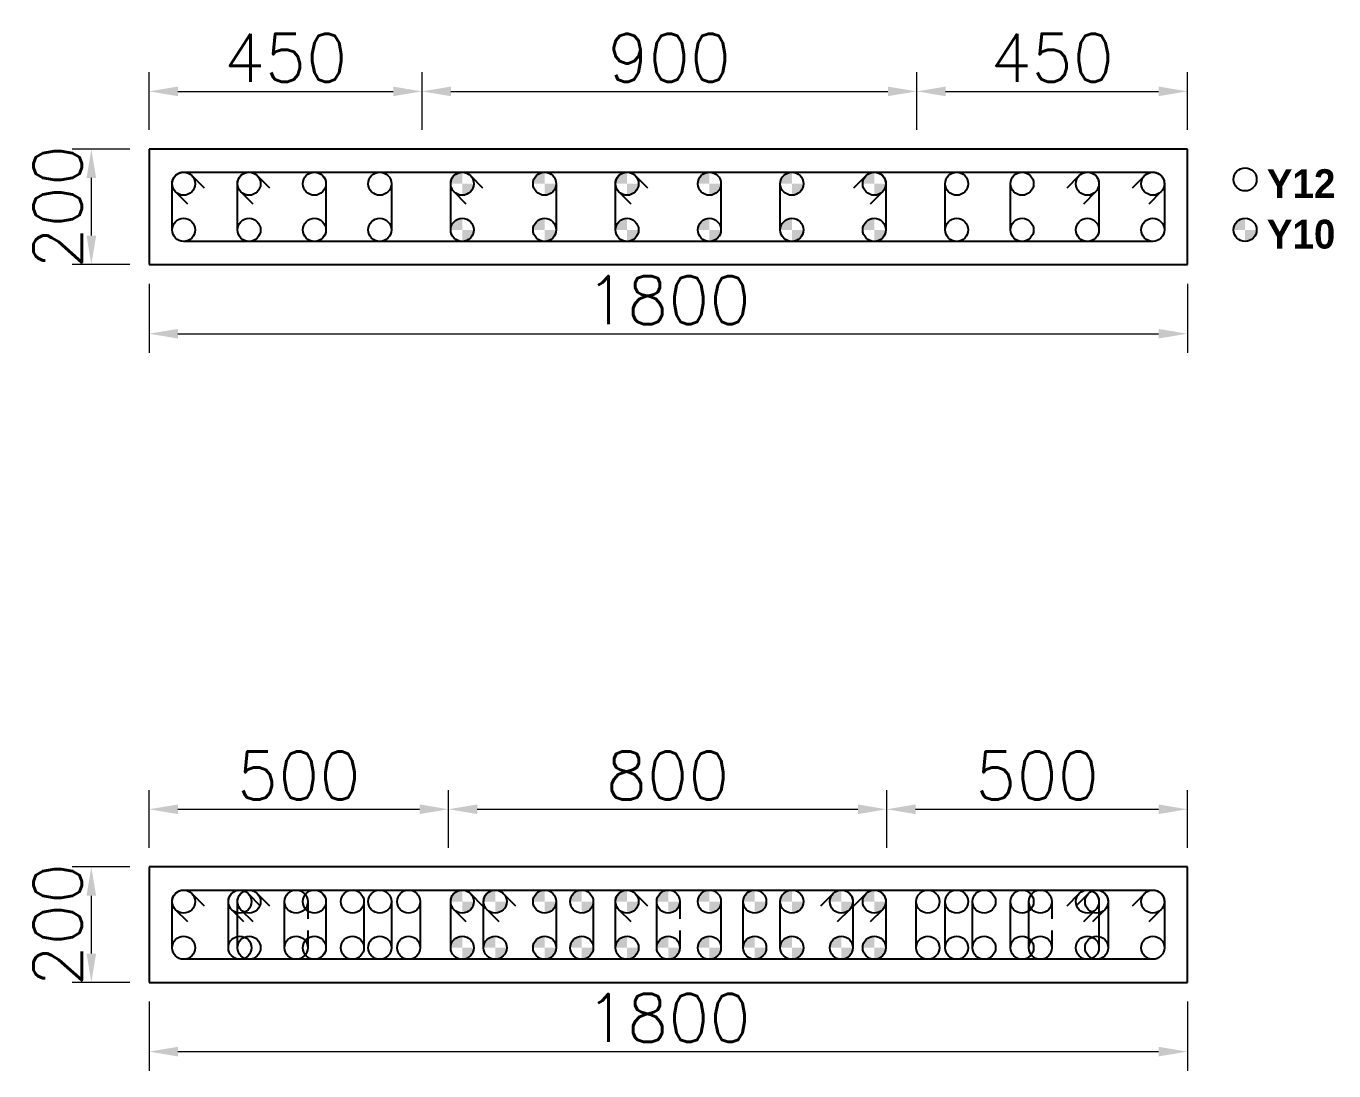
# Model space of a CAD drawing. Header units: millimetres. Extents: x -28707963 to -28231469, y 696001 to 896471.
# Drawn here: x -28297625 to -28290825, y 765818 to 771249 of the extents above; entities that cross this region are included whole.
import ezdxf
from ezdxf.enums import TextEntityAlignment as Align

# ---------------------------------------------------------------- set-up
doc = ezdxf.new("R2010")
doc.units = ezdxf.units.MM
doc.header["$MEASUREMENT"] = 0
doc.header["$PDMODE"] = 34
doc.header["$PDSIZE"] = -8
doc.layers.get('0').update_dxf_attribs({"lineweight": 5})
for name, color, linetype in [('14 REINF', 6, 'Continuous'), ('23 STIRRUPS', 5, 'Continuous'), ('TEXT', 4, 'Continuous')]:
    doc.layers.add(name, color=color, linetype=linetype)
doc.layers.add('19 COLUMN', color=1, linetype='Continuous', lineweight=25)
doc.styles.add('adani bold', font='')
doc.styles.add('ROMANS', font='simplex.shx')
doc.styles.get('adani bold').set_extended_font_data('Adani Bold', bold=True)
doc.dimstyles.new('D 50', dxfattribs={"dimscale": 100, "dimtxt": 3, "dimasz": 1.5, "dimexe": 1, "dimexo": 1, "dimgap": 0.5, "dimtad": 1, "dimdec": 0, "dimdsep": 46, "dimtxsty": 'ROMANS', "dimcen": 2.5, "dimclrd": 5, "dimclre": 5, "dimclrt": 4, "dimadec": 0, "dimazin": 0, "dimtfac": 1, "dimtdec": 0, "dimtmove": 0, "dimatfit": 3, "dimfxl": 1, "dimlwd": 0, "dimlwe": 0, "dimarcsym": 0})

# ---------------------------------------------------------------- blocks, each defined once
blk = doc.blocks.new('*D790')
at = {"color": 5, "lineweight": 0, "transparency": 16777216}
for p, q in [((-28296986.1, 766177.8), (-28296986.1, 765817.8)), ((-28291586.1, 766177.8), (-28291586.1, 765817.8)), ((-28296836.1, 765917.8), (-28291736.1, 765917.8))]:
    blk.add_line(p, q, dxfattribs=at)
at = {"color": 5, "transparency": 16777216}
for points in [[(-28296836.1, 765942.8), (-28296836.1, 765892.8), (-28296986.1, 765917.8)], [(-28291736.1, 765892.8), (-28291736.1, 765942.8), (-28291586.1, 765917.8)]]:
    blk.add_solid(points, dxfattribs=at)
at = {"layer": 'Defpoints', "color": 0, "transparency": 16777216}
for p in [(-28296986.1, 766277.8), (-28291586.1, 766277.8), (-28291586.1, 765917.8)]:
    blk.add_point(p, dxfattribs=at)
at = {"color": 4, "transparency": 16777216, "insert": (-28294286.1, 766092.8), "char_height": 250, "attachment_point": 5, "style": 'ROMANS'}
blk.add_mtext('1800', dxfattribs=at)
blk = doc.blocks.new('*D791')
at = {"color": 5, "lineweight": 0, "transparency": 16777216}
for p, q in [((-28297086.1, 766877.8), (-28297386.1, 766877.8)), ((-28297286.1, 766427.8), (-28297286.1, 766727.8)), ((-28297086.1, 766277.8), (-28297386.1, 766277.8))]:
    blk.add_line(p, q, dxfattribs=at)
at = {"color": 5, "transparency": 16777216}
for points in [[(-28297261.1, 766727.8), (-28297311.1, 766727.8), (-28297286.1, 766877.8)], [(-28297311.1, 766427.8), (-28297261.1, 766427.8), (-28297286.1, 766277.8)]]:
    blk.add_solid(points, dxfattribs=at)
at = {"layer": 'Defpoints', "color": 0, "transparency": 16777216}
for p in [(-28297286.1, 766877.8), (-28296986.1, 766877.8), (-28296986.1, 766277.8)]:
    blk.add_point(p, dxfattribs=at)
at = {"color": 4, "transparency": 16777216, "insert": (-28297461.1, 766577.8), "char_height": 250, "attachment_point": 5, "rotation": 90, "style": 'ROMANS'}
blk.add_mtext('200', dxfattribs=at)
blk = doc.blocks.new('*D792')
at = {"color": 5, "lineweight": 0, "transparency": 16777216}
for p, q in [((-28296986.1, 766977.8), (-28296986.1, 767277.8)), ((-28295428.9, 766977.8), (-28295428.9, 767277.8)), ((-28296836.1, 767177.8), (-28295578.9, 767177.8))]:
    blk.add_line(p, q, dxfattribs=at)
at = {"color": 5, "transparency": 16777216}
for points in [[(-28296836.1, 767202.8), (-28296836.1, 767152.8), (-28296986.1, 767177.8)], [(-28295578.9, 767152.8), (-28295578.9, 767202.8), (-28295428.9, 767177.8)]]:
    blk.add_solid(points, dxfattribs=at)
at = {"layer": 'Defpoints', "color": 0, "transparency": 16777216}
for p in [(-28295428.9, 767177.8), (-28296986.1, 766877.8), (-28295428.9, 766877.8)]:
    blk.add_point(p, dxfattribs=at)
at = {"color": 4, "transparency": 16777216, "insert": (-28296207.5, 767352.8), "char_height": 250, "attachment_point": 5, "style": 'ROMANS'}
blk.add_mtext('500', dxfattribs=at)
blk = doc.blocks.new('*D793')
at = {"color": 5, "lineweight": 0, "transparency": 16777216}
for p, q in [((-28295428.9, 766977.8), (-28295428.9, 767277.8)), ((-28293149.7, 766977.8), (-28293149.7, 767277.8)), ((-28295278.9, 767177.8), (-28293299.7, 767177.8))]:
    blk.add_line(p, q, dxfattribs=at)
at = {"color": 5, "transparency": 16777216}
for points in [[(-28295278.9, 767202.8), (-28295278.9, 767152.8), (-28295428.9, 767177.8)], [(-28293299.7, 767152.8), (-28293299.7, 767202.8), (-28293149.7, 767177.8)]]:
    blk.add_solid(points, dxfattribs=at)
at = {"layer": 'Defpoints', "color": 0, "transparency": 16777216}
for p in [(-28293149.7, 767177.8), (-28295428.9, 766877.8), (-28293149.7, 766877.8)]:
    blk.add_point(p, dxfattribs=at)
at = {"color": 4, "transparency": 16777216, "insert": (-28294289.3, 767352.8), "char_height": 250, "attachment_point": 5, "style": 'ROMANS'}
blk.add_mtext('800', dxfattribs=at)
blk = doc.blocks.new('*D794')
at = {"color": 5, "lineweight": 0, "transparency": 16777216}
for p, q in [((-28293149.7, 766977.8), (-28293149.7, 767277.8)), ((-28291586.1, 766977.8), (-28291586.1, 767277.8)), ((-28292999.7, 767177.8), (-28291736.1, 767177.8))]:
    blk.add_line(p, q, dxfattribs=at)
at = {"color": 5, "transparency": 16777216}
for points in [[(-28292999.7, 767202.8), (-28292999.7, 767152.8), (-28293149.7, 767177.8)], [(-28291736.1, 767152.8), (-28291736.1, 767202.8), (-28291586.1, 767177.8)]]:
    blk.add_solid(points, dxfattribs=at)
at = {"layer": 'Defpoints', "color": 0, "transparency": 16777216}
for p in [(-28291586.1, 767177.8), (-28293149.7, 766877.8), (-28291586.1, 766877.8)]:
    blk.add_point(p, dxfattribs=at)
at = {"color": 4, "transparency": 16777216, "insert": (-28292367.9, 767352.8), "char_height": 250, "attachment_point": 5, "style": 'ROMANS'}
blk.add_mtext('500', dxfattribs=at)
blk = doc.blocks.new('*D795')
at = {"color": 5, "lineweight": 0, "transparency": 16777216}
for p, q in [((-28296986.1, 769910.3), (-28296986.1, 769550.3)), ((-28291586.1, 769910.3), (-28291586.1, 769550.3)), ((-28296836.1, 769650.3), (-28291736.1, 769650.3))]:
    blk.add_line(p, q, dxfattribs=at)
at = {"color": 5, "transparency": 16777216}
for points in [[(-28296836.1, 769675.3), (-28296836.1, 769625.3), (-28296986.1, 769650.3)], [(-28291736.1, 769625.3), (-28291736.1, 769675.3), (-28291586.1, 769650.3)]]:
    blk.add_solid(points, dxfattribs=at)
at = {"layer": 'Defpoints', "color": 0, "transparency": 16777216}
for p in [(-28296986.1, 770010.3), (-28291586.1, 770010.3), (-28291586.1, 769650.3)]:
    blk.add_point(p, dxfattribs=at)
at = {"color": 4, "transparency": 16777216, "insert": (-28294286.1, 769825.3), "char_height": 250, "attachment_point": 5, "style": 'ROMANS'}
blk.add_mtext('1800', dxfattribs=at)
blk = doc.blocks.new('*D796')
at = {"color": 5, "lineweight": 0, "transparency": 16777216}
for p, q in [((-28297086.1, 770610.3), (-28297386.1, 770610.3)), ((-28297286.1, 770160.3), (-28297286.1, 770460.3)), ((-28297086.1, 770010.3), (-28297386.1, 770010.3))]:
    blk.add_line(p, q, dxfattribs=at)
at = {"color": 5, "transparency": 16777216}
for points in [[(-28297261.1, 770460.3), (-28297311.1, 770460.3), (-28297286.1, 770610.3)], [(-28297311.1, 770160.3), (-28297261.1, 770160.3), (-28297286.1, 770010.3)]]:
    blk.add_solid(points, dxfattribs=at)
at = {"layer": 'Defpoints', "color": 0, "transparency": 16777216}
for p in [(-28297286.1, 770610.3), (-28296986.1, 770610.3), (-28296986.1, 770010.3)]:
    blk.add_point(p, dxfattribs=at)
at = {"color": 4, "transparency": 16777216, "insert": (-28297461.1, 770310.3), "char_height": 250, "attachment_point": 5, "rotation": 90, "style": 'ROMANS'}
blk.add_mtext('200', dxfattribs=at)
blk = doc.blocks.new('*D797')
at = {"color": 5, "lineweight": 0, "transparency": 16777216}
for p, q in [((-28296986.1, 770710.3), (-28296986.1, 771010.3)), ((-28295566.5, 770710.3), (-28295566.5, 771010.3)), ((-28296836.1, 770910.3), (-28295716.5, 770910.3))]:
    blk.add_line(p, q, dxfattribs=at)
at = {"color": 5, "transparency": 16777216}
for points in [[(-28296836.1, 770935.3), (-28296836.1, 770885.3), (-28296986.1, 770910.3)], [(-28295716.5, 770885.3), (-28295716.5, 770935.3), (-28295566.5, 770910.3)]]:
    blk.add_solid(points, dxfattribs=at)
at = {"layer": 'Defpoints', "color": 0, "transparency": 16777216}
for p in [(-28295566.5, 770910.3), (-28296986.1, 770610.3), (-28295566.5, 770610.3)]:
    blk.add_point(p, dxfattribs=at)
at = {"color": 4, "transparency": 16777216, "insert": (-28296276.3, 771085.3), "char_height": 250, "attachment_point": 5, "style": 'ROMANS'}
blk.add_mtext('450', dxfattribs=at)
blk = doc.blocks.new('*D798')
at = {"color": 5, "lineweight": 0, "transparency": 16777216}
for p, q in [((-28295566.5, 770710.3), (-28295566.5, 771010.3)), ((-28292994.1, 770710.3), (-28292994.1, 771010.3)), ((-28295416.5, 770910.3), (-28293144.1, 770910.3))]:
    blk.add_line(p, q, dxfattribs=at)
at = {"color": 5, "transparency": 16777216}
for points in [[(-28295416.5, 770935.3), (-28295416.5, 770885.3), (-28295566.5, 770910.3)], [(-28293144.1, 770885.3), (-28293144.1, 770935.3), (-28292994.1, 770910.3)]]:
    blk.add_solid(points, dxfattribs=at)
at = {"layer": 'Defpoints', "color": 0, "transparency": 16777216}
for p in [(-28292994.1, 770910.3), (-28295566.5, 770610.3), (-28292994.1, 770610.3)]:
    blk.add_point(p, dxfattribs=at)
at = {"color": 4, "transparency": 16777216, "insert": (-28294280.3, 771085.3), "char_height": 250, "attachment_point": 5, "style": 'ROMANS'}
blk.add_mtext('900', dxfattribs=at)
blk = doc.blocks.new('*D799')
at = {"color": 5, "lineweight": 0, "transparency": 16777216}
for p, q in [((-28292994.1, 770710.3), (-28292994.1, 771010.3)), ((-28291586.1, 770710.3), (-28291586.1, 771010.3)), ((-28292844.1, 770910.3), (-28291736.1, 770910.3))]:
    blk.add_line(p, q, dxfattribs=at)
at = {"color": 5, "transparency": 16777216}
for points in [[(-28292844.1, 770935.3), (-28292844.1, 770885.3), (-28292994.1, 770910.3)], [(-28291736.1, 770885.3), (-28291736.1, 770935.3), (-28291586.1, 770910.3)]]:
    blk.add_solid(points, dxfattribs=at)
at = {"layer": 'Defpoints', "color": 0, "transparency": 16777216}
for p in [(-28291586.1, 770910.3), (-28292994.1, 770610.3), (-28291586.1, 770610.3)]:
    blk.add_point(p, dxfattribs=at)
at = {"color": 4, "transparency": 16777216, "insert": (-28292290.1, 771085.3), "char_height": 250, "attachment_point": 5, "style": 'ROMANS'}
blk.add_mtext('450', dxfattribs=at)

msp = doc.modelspace()

# ---------------------------------------------------------------- hatches: boundary and pattern name
at = {"layer": '14 REINF'}
h = msp.add_hatch(color=0, dxfattribs=at)
edge = h.paths.add_edge_path(flags=0)
edge.add_line((-28295417.5, 770430.3), (-28295357.5, 770430.3))
edge.add_line((-28295357.5, 770430.3), (-28295357.5, 770490.3))
edge.add_arc((-28295357.5, 770430.3), 60, 90, 180)
edge = h.paths.add_edge_path(flags=0)
edge.add_line((-28295297.5, 770430.3), (-28295357.5, 770430.3))
edge.add_line((-28295357.5, 770430.3), (-28295357.5, 770370.3))
edge.add_arc((-28295357.5, 770430.3), 60, 270, 360)
h = msp.add_hatch(color=0, dxfattribs=at)
edge = h.paths.add_edge_path(flags=0)
edge.add_line((-28294989, 770430.3), (-28294929, 770430.3))
edge.add_line((-28294929, 770430.3), (-28294929, 770490.3))
edge.add_arc((-28294929, 770430.3), 60, 90, 180)
edge = h.paths.add_edge_path(flags=0)
edge.add_line((-28294869, 770430.3), (-28294929, 770430.3))
edge.add_line((-28294929, 770430.3), (-28294929, 770370.3))
edge.add_arc((-28294929, 770430.3), 60, 270, 360)
h = msp.add_hatch(color=0, dxfattribs=at)
edge = h.paths.add_edge_path(flags=0)
edge.add_line((-28294560.4, 770430.3), (-28294500.4, 770430.3))
edge.add_line((-28294500.4, 770430.3), (-28294500.4, 770490.3))
edge.add_arc((-28294500.4, 770430.3), 60, 90, 180)
edge = h.paths.add_edge_path(flags=0)
edge.add_line((-28294440.4, 770430.3), (-28294500.4, 770430.3))
edge.add_line((-28294500.4, 770430.3), (-28294500.4, 770370.3))
edge.add_arc((-28294500.4, 770430.3), 60, 270, 360)
h = msp.add_hatch(color=0, dxfattribs=at)
edge = h.paths.add_edge_path(flags=0)
edge.add_line((-28294131.8, 770430.3), (-28294071.8, 770430.3))
edge.add_line((-28294071.8, 770430.3), (-28294071.8, 770490.3))
edge.add_arc((-28294071.8, 770430.3), 60, 90, 180)
edge = h.paths.add_edge_path(flags=0)
edge.add_line((-28294011.8, 770430.3), (-28294071.8, 770430.3))
edge.add_line((-28294071.8, 770430.3), (-28294071.8, 770370.3))
edge.add_arc((-28294071.8, 770430.3), 60, 270, 360)
h = msp.add_hatch(color=0, dxfattribs=at)
edge = h.paths.add_edge_path(flags=0)
edge.add_line((-28293703.2, 770430.3), (-28293643.2, 770430.3))
edge.add_line((-28293643.2, 770430.3), (-28293643.2, 770490.3))
edge.add_arc((-28293643.2, 770430.3), 60, 90, 180)
edge = h.paths.add_edge_path(flags=0)
edge.add_line((-28293583.2, 770430.3), (-28293643.2, 770430.3))
edge.add_line((-28293643.2, 770430.3), (-28293643.2, 770370.3))
edge.add_arc((-28293643.2, 770430.3), 60, 270, 360)
h = msp.add_hatch(color=0, dxfattribs=at)
edge = h.paths.add_edge_path(flags=0)
edge.add_line((-28293274.7, 770430.3), (-28293214.7, 770430.3))
edge.add_line((-28293214.7, 770430.3), (-28293214.7, 770490.3))
edge.add_arc((-28293214.7, 770430.3), 60, 90, 180)
edge = h.paths.add_edge_path(flags=0)
edge.add_line((-28293154.7, 770430.3), (-28293214.7, 770430.3))
edge.add_line((-28293214.7, 770430.3), (-28293214.7, 770370.3))
edge.add_arc((-28293214.7, 770430.3), 60, 270, 360)
h = msp.add_hatch(color=0, dxfattribs=at)
edge = h.paths.add_edge_path(flags=0)
edge.add_line((-28295417.5, 770190.3), (-28295357.5, 770190.3))
edge.add_line((-28295357.5, 770190.3), (-28295357.5, 770250.3))
edge.add_arc((-28295357.5, 770190.3), 60, 90, 180)
edge = h.paths.add_edge_path(flags=0)
edge.add_line((-28295297.5, 770190.3), (-28295357.5, 770190.3))
edge.add_line((-28295357.5, 770190.3), (-28295357.5, 770130.3))
edge.add_arc((-28295357.5, 770190.3), 60, 270, 360)
h = msp.add_hatch(color=0, dxfattribs=at)
edge = h.paths.add_edge_path(flags=0)
edge.add_line((-28294989, 770190.3), (-28294929, 770190.3))
edge.add_line((-28294929, 770190.3), (-28294929, 770250.3))
edge.add_arc((-28294929, 770190.3), 60, 90, 180)
edge = h.paths.add_edge_path(flags=0)
edge.add_line((-28294869, 770190.3), (-28294929, 770190.3))
edge.add_line((-28294929, 770190.3), (-28294929, 770130.3))
edge.add_arc((-28294929, 770190.3), 60, 270, 360)
h = msp.add_hatch(color=0, dxfattribs=at)
edge = h.paths.add_edge_path(flags=0)
edge.add_line((-28294560.4, 770190.3), (-28294500.4, 770190.3))
edge.add_line((-28294500.4, 770190.3), (-28294500.4, 770250.3))
edge.add_arc((-28294500.4, 770190.3), 60, 90, 180)
edge = h.paths.add_edge_path(flags=0)
edge.add_line((-28294440.4, 770190.3), (-28294500.4, 770190.3))
edge.add_line((-28294500.4, 770190.3), (-28294500.4, 770130.3))
edge.add_arc((-28294500.4, 770190.3), 60, 270, 360)
h = msp.add_hatch(color=0, dxfattribs=at)
edge = h.paths.add_edge_path(flags=0)
edge.add_line((-28294131.8, 770190.3), (-28294071.8, 770190.3))
edge.add_line((-28294071.8, 770190.3), (-28294071.8, 770250.3))
edge.add_arc((-28294071.8, 770190.3), 60, 90, 180)
edge = h.paths.add_edge_path(flags=0)
edge.add_line((-28294011.8, 770190.3), (-28294071.8, 770190.3))
edge.add_line((-28294071.8, 770190.3), (-28294071.8, 770130.3))
edge.add_arc((-28294071.8, 770190.3), 60, 270, 360)
h = msp.add_hatch(color=0, dxfattribs=at)
edge = h.paths.add_edge_path(flags=0)
edge.add_line((-28293703.2, 770190.3), (-28293643.2, 770190.3))
edge.add_line((-28293643.2, 770190.3), (-28293643.2, 770250.3))
edge.add_arc((-28293643.2, 770190.3), 60, 90, 180)
edge = h.paths.add_edge_path(flags=0)
edge.add_line((-28293583.2, 770190.3), (-28293643.2, 770190.3))
edge.add_line((-28293643.2, 770190.3), (-28293643.2, 770130.3))
edge.add_arc((-28293643.2, 770190.3), 60, 270, 360)
h = msp.add_hatch(color=0, dxfattribs=at)
edge = h.paths.add_edge_path(flags=0)
edge.add_line((-28293274.7, 770190.3), (-28293214.7, 770190.3))
edge.add_line((-28293214.7, 770190.3), (-28293214.7, 770250.3))
edge.add_arc((-28293214.7, 770190.3), 60, 90, 180)
edge = h.paths.add_edge_path(flags=0)
edge.add_line((-28293154.7, 770190.3), (-28293214.7, 770190.3))
edge.add_line((-28293214.7, 770190.3), (-28293214.7, 770130.3))
edge.add_arc((-28293214.7, 770190.3), 60, 270, 360)
h = msp.add_hatch(color=6, dxfattribs=at)
edge = h.paths.add_edge_path(flags=0)
edge.add_line((-28291346.1, 770190.3), (-28291286.1, 770190.3))
edge.add_line((-28291286.1, 770190.3), (-28291286.1, 770250.3))
edge.add_arc((-28291286.1, 770190.3), 60, 90, 180)
edge = h.paths.add_edge_path(flags=0)
edge.add_line((-28291226.1, 770190.3), (-28291286.1, 770190.3))
edge.add_line((-28291286.1, 770190.3), (-28291286.1, 770130.3))
edge.add_arc((-28291286.1, 770190.3), 60, 270, 360)
h = msp.add_hatch(color=0, dxfattribs=at)
edge = h.paths.add_edge_path(flags=0)
edge.add_line((-28295417.5, 766697.8), (-28295357.5, 766697.8))
edge.add_line((-28295357.5, 766697.8), (-28295357.5, 766757.8))
edge.add_arc((-28295357.5, 766697.8), 60, 90, 180)
edge = h.paths.add_edge_path(flags=0)
edge.add_line((-28295297.5, 766697.8), (-28295357.5, 766697.8))
edge.add_line((-28295357.5, 766697.8), (-28295357.5, 766637.8))
edge.add_arc((-28295357.5, 766697.8), 60, 270, 360)
h = msp.add_hatch(color=6, dxfattribs=at)
edge = h.paths.add_edge_path(flags=0)
edge.add_line((-28295246.1, 766697.8), (-28295186.1, 766697.8))
edge.add_line((-28295186.1, 766697.8), (-28295186.1, 766757.8))
edge.add_arc((-28295186.1, 766697.8), 60, 90, 180)
edge = h.paths.add_edge_path(flags=0)
edge.add_line((-28295126.1, 766697.8), (-28295186.1, 766697.8))
edge.add_line((-28295186.1, 766697.8), (-28295186.1, 766637.8))
edge.add_arc((-28295186.1, 766697.8), 60, 270, 360)
h = msp.add_hatch(color=0, dxfattribs=at)
edge = h.paths.add_edge_path(flags=0)
edge.add_line((-28294989, 766697.8), (-28294929, 766697.8))
edge.add_line((-28294929, 766697.8), (-28294929, 766757.8))
edge.add_arc((-28294929, 766697.8), 60, 90, 180)
edge = h.paths.add_edge_path(flags=0)
edge.add_line((-28294869, 766697.8), (-28294929, 766697.8))
edge.add_line((-28294929, 766697.8), (-28294929, 766637.8))
edge.add_arc((-28294929, 766697.8), 60, 270, 360)
h = msp.add_hatch(color=6, dxfattribs=at)
edge = h.paths.add_edge_path(flags=0)
edge.add_line((-28294796.1, 766697.8), (-28294736.1, 766697.8))
edge.add_line((-28294736.1, 766697.8), (-28294736.1, 766757.8))
edge.add_arc((-28294736.1, 766697.8), 60, 90, 180)
edge = h.paths.add_edge_path(flags=0)
edge.add_line((-28294676.1, 766697.8), (-28294736.1, 766697.8))
edge.add_line((-28294736.1, 766697.8), (-28294736.1, 766637.8))
edge.add_arc((-28294736.1, 766697.8), 60, 270, 360)
h = msp.add_hatch(color=0, dxfattribs=at)
edge = h.paths.add_edge_path(flags=0)
edge.add_line((-28294560.4, 766697.8), (-28294500.4, 766697.8))
edge.add_line((-28294500.4, 766697.8), (-28294500.4, 766757.8))
edge.add_arc((-28294500.4, 766697.8), 60, 90, 180)
edge = h.paths.add_edge_path(flags=0)
edge.add_line((-28294440.4, 766697.8), (-28294500.4, 766697.8))
edge.add_line((-28294500.4, 766697.8), (-28294500.4, 766637.8))
edge.add_arc((-28294500.4, 766697.8), 60, 270, 360)
h = msp.add_hatch(color=6, dxfattribs=at)
edge = h.paths.add_edge_path(flags=0)
edge.add_line((-28294346.1, 766697.8), (-28294286.1, 766697.8))
edge.add_line((-28294286.1, 766697.8), (-28294286.1, 766757.8))
edge.add_arc((-28294286.1, 766697.8), 60, 90, 180)
edge = h.paths.add_edge_path(flags=0)
edge.add_line((-28294226.1, 766697.8), (-28294286.1, 766697.8))
edge.add_line((-28294286.1, 766697.8), (-28294286.1, 766637.8))
edge.add_arc((-28294286.1, 766697.8), 60, 270, 360)
h = msp.add_hatch(color=0, dxfattribs=at)
edge = h.paths.add_edge_path(flags=0)
edge.add_line((-28294131.8, 766697.8), (-28294071.8, 766697.8))
edge.add_line((-28294071.8, 766697.8), (-28294071.8, 766757.8))
edge.add_arc((-28294071.8, 766697.8), 60, 90, 180)
edge = h.paths.add_edge_path(flags=0)
edge.add_line((-28294011.8, 766697.8), (-28294071.8, 766697.8))
edge.add_line((-28294071.8, 766697.8), (-28294071.8, 766637.8))
edge.add_arc((-28294071.8, 766697.8), 60, 270, 360)
h = msp.add_hatch(color=6, dxfattribs=at)
edge = h.paths.add_edge_path(flags=0)
edge.add_line((-28293896.1, 766697.8), (-28293836.1, 766697.8))
edge.add_line((-28293836.1, 766697.8), (-28293836.1, 766757.8))
edge.add_arc((-28293836.1, 766697.8), 60, 90, 180)
edge = h.paths.add_edge_path(flags=0)
edge.add_line((-28293776.1, 766697.8), (-28293836.1, 766697.8))
edge.add_line((-28293836.1, 766697.8), (-28293836.1, 766637.8))
edge.add_arc((-28293836.1, 766697.8), 60, 270, 360)
h = msp.add_hatch(color=0, dxfattribs=at)
edge = h.paths.add_edge_path(flags=0)
edge.add_line((-28293703.2, 766697.8), (-28293643.2, 766697.8))
edge.add_line((-28293643.2, 766697.8), (-28293643.2, 766757.8))
edge.add_arc((-28293643.2, 766697.8), 60, 90, 180)
edge = h.paths.add_edge_path(flags=0)
edge.add_line((-28293583.2, 766697.8), (-28293643.2, 766697.8))
edge.add_line((-28293643.2, 766697.8), (-28293643.2, 766637.8))
edge.add_arc((-28293643.2, 766697.8), 60, 270, 360)
h = msp.add_hatch(color=6, dxfattribs=at)
edge = h.paths.add_edge_path(flags=0)
edge.add_line((-28293446.1, 766697.8), (-28293386.1, 766697.8))
edge.add_line((-28293386.1, 766697.8), (-28293386.1, 766757.8))
edge.add_arc((-28293386.1, 766697.8), 60, 90, 180)
edge = h.paths.add_edge_path(flags=0)
edge.add_line((-28293326.1, 766697.8), (-28293386.1, 766697.8))
edge.add_line((-28293386.1, 766697.8), (-28293386.1, 766637.8))
edge.add_arc((-28293386.1, 766697.8), 60, 270, 360)
h = msp.add_hatch(color=0, dxfattribs=at)
edge = h.paths.add_edge_path(flags=0)
edge.add_line((-28293274.7, 766697.8), (-28293214.7, 766697.8))
edge.add_line((-28293214.7, 766697.8), (-28293214.7, 766757.8))
edge.add_arc((-28293214.7, 766697.8), 60, 90, 180)
edge = h.paths.add_edge_path(flags=0)
edge.add_line((-28293154.7, 766697.8), (-28293214.7, 766697.8))
edge.add_line((-28293214.7, 766697.8), (-28293214.7, 766637.8))
edge.add_arc((-28293214.7, 766697.8), 60, 270, 360)
h = msp.add_hatch(color=0, dxfattribs=at)
edge = h.paths.add_edge_path(flags=0)
edge.add_line((-28295417.5, 766457.8), (-28295357.5, 766457.8))
edge.add_line((-28295357.5, 766457.8), (-28295357.5, 766517.8))
edge.add_arc((-28295357.5, 766457.8), 60, 90, 180)
edge = h.paths.add_edge_path(flags=0)
edge.add_line((-28295297.5, 766457.8), (-28295357.5, 766457.8))
edge.add_line((-28295357.5, 766457.8), (-28295357.5, 766397.8))
edge.add_arc((-28295357.5, 766457.8), 60, 270, 360)
h = msp.add_hatch(color=6, dxfattribs=at)
edge = h.paths.add_edge_path(flags=0)
edge.add_line((-28295246.1, 766457.8), (-28295186.1, 766457.8))
edge.add_line((-28295186.1, 766457.8), (-28295186.1, 766517.8))
edge.add_arc((-28295186.1, 766457.8), 60, 90, 180)
edge = h.paths.add_edge_path(flags=0)
edge.add_line((-28295126.1, 766457.8), (-28295186.1, 766457.8))
edge.add_line((-28295186.1, 766457.8), (-28295186.1, 766397.8))
edge.add_arc((-28295186.1, 766457.8), 60, 270, 360)
h = msp.add_hatch(color=0, dxfattribs=at)
edge = h.paths.add_edge_path(flags=0)
edge.add_line((-28294989, 766457.8), (-28294929, 766457.8))
edge.add_line((-28294929, 766457.8), (-28294929, 766517.8))
edge.add_arc((-28294929, 766457.8), 60, 90, 180)
edge = h.paths.add_edge_path(flags=0)
edge.add_line((-28294869, 766457.8), (-28294929, 766457.8))
edge.add_line((-28294929, 766457.8), (-28294929, 766397.8))
edge.add_arc((-28294929, 766457.8), 60, 270, 360)
h = msp.add_hatch(color=6, dxfattribs=at)
edge = h.paths.add_edge_path(flags=0)
edge.add_line((-28294796.1, 766457.8), (-28294736.1, 766457.8))
edge.add_line((-28294736.1, 766457.8), (-28294736.1, 766517.8))
edge.add_arc((-28294736.1, 766457.8), 60, 90, 180)
edge = h.paths.add_edge_path(flags=0)
edge.add_line((-28294676.1, 766457.8), (-28294736.1, 766457.8))
edge.add_line((-28294736.1, 766457.8), (-28294736.1, 766397.8))
edge.add_arc((-28294736.1, 766457.8), 60, 270, 360)
h = msp.add_hatch(color=0, dxfattribs=at)
edge = h.paths.add_edge_path(flags=0)
edge.add_line((-28294560.4, 766457.8), (-28294500.4, 766457.8))
edge.add_line((-28294500.4, 766457.8), (-28294500.4, 766517.8))
edge.add_arc((-28294500.4, 766457.8), 60, 90, 180)
edge = h.paths.add_edge_path(flags=0)
edge.add_line((-28294440.4, 766457.8), (-28294500.4, 766457.8))
edge.add_line((-28294500.4, 766457.8), (-28294500.4, 766397.8))
edge.add_arc((-28294500.4, 766457.8), 60, 270, 360)
h = msp.add_hatch(color=6, dxfattribs=at)
edge = h.paths.add_edge_path(flags=0)
edge.add_line((-28294346.1, 766457.8), (-28294286.1, 766457.8))
edge.add_line((-28294286.1, 766457.8), (-28294286.1, 766517.8))
edge.add_arc((-28294286.1, 766457.8), 60, 90, 180)
edge = h.paths.add_edge_path(flags=0)
edge.add_line((-28294226.1, 766457.8), (-28294286.1, 766457.8))
edge.add_line((-28294286.1, 766457.8), (-28294286.1, 766397.8))
edge.add_arc((-28294286.1, 766457.8), 60, 270, 360)
h = msp.add_hatch(color=0, dxfattribs=at)
edge = h.paths.add_edge_path(flags=0)
edge.add_line((-28294131.8, 766457.8), (-28294071.8, 766457.8))
edge.add_line((-28294071.8, 766457.8), (-28294071.8, 766517.8))
edge.add_arc((-28294071.8, 766457.8), 60, 90, 180)
edge = h.paths.add_edge_path(flags=0)
edge.add_line((-28294011.8, 766457.8), (-28294071.8, 766457.8))
edge.add_line((-28294071.8, 766457.8), (-28294071.8, 766397.8))
edge.add_arc((-28294071.8, 766457.8), 60, 270, 360)
h = msp.add_hatch(color=6, dxfattribs=at)
edge = h.paths.add_edge_path(flags=0)
edge.add_line((-28293896.1, 766457.8), (-28293836.1, 766457.8))
edge.add_line((-28293836.1, 766457.8), (-28293836.1, 766517.8))
edge.add_arc((-28293836.1, 766457.8), 60, 90, 180)
edge = h.paths.add_edge_path(flags=0)
edge.add_line((-28293776.1, 766457.8), (-28293836.1, 766457.8))
edge.add_line((-28293836.1, 766457.8), (-28293836.1, 766397.8))
edge.add_arc((-28293836.1, 766457.8), 60, 270, 360)
h = msp.add_hatch(color=0, dxfattribs=at)
edge = h.paths.add_edge_path(flags=0)
edge.add_line((-28293703.2, 766457.8), (-28293643.2, 766457.8))
edge.add_line((-28293643.2, 766457.8), (-28293643.2, 766517.8))
edge.add_arc((-28293643.2, 766457.8), 60, 90, 180)
edge = h.paths.add_edge_path(flags=0)
edge.add_line((-28293583.2, 766457.8), (-28293643.2, 766457.8))
edge.add_line((-28293643.2, 766457.8), (-28293643.2, 766397.8))
edge.add_arc((-28293643.2, 766457.8), 60, 270, 360)
h = msp.add_hatch(color=6, dxfattribs=at)
edge = h.paths.add_edge_path(flags=0)
edge.add_line((-28293446.1, 766457.8), (-28293386.1, 766457.8))
edge.add_line((-28293386.1, 766457.8), (-28293386.1, 766517.8))
edge.add_arc((-28293386.1, 766457.8), 60, 90, 180)
edge = h.paths.add_edge_path(flags=0)
edge.add_line((-28293326.1, 766457.8), (-28293386.1, 766457.8))
edge.add_line((-28293386.1, 766457.8), (-28293386.1, 766397.8))
edge.add_arc((-28293386.1, 766457.8), 60, 270, 360)
h = msp.add_hatch(color=0, dxfattribs=at)
edge = h.paths.add_edge_path(flags=0)
edge.add_line((-28293274.7, 766457.8), (-28293214.7, 766457.8))
edge.add_line((-28293214.7, 766457.8), (-28293214.7, 766517.8))
edge.add_arc((-28293214.7, 766457.8), 60, 90, 180)
edge = h.paths.add_edge_path(flags=0)
edge.add_line((-28293154.7, 766457.8), (-28293214.7, 766457.8))
edge.add_line((-28293214.7, 766457.8), (-28293214.7, 766397.8))
edge.add_arc((-28293214.7, 766457.8), 60, 270, 360)

# ---------------------------------------------------------------- linework, layer by layer
at = {"layer": '14 REINF', "color": 0}
for centre in [(-28296806.1, 770430.3), (-28296466.1, 770430.3), (-28296126.1, 770430.3), (-28295786.1, 770430.3), (-28295357.5, 770430.3), (-28294929, 770430.3), (-28294500.4, 770430.3), (-28294071.8, 770430.3), (-28293643.2, 770430.3), (-28293214.7, 770430.3), (-28292786.1, 770430.3), (-28292446.1, 770430.3), (-28292106.1, 770430.3), (-28291766.1, 770430.3), (-28296806.1, 770190.3), (-28296466.1, 770190.3), (-28296126.1, 770190.3), (-28295786.1, 770190.3), (-28295357.5, 770190.3), (-28294929, 770190.3), (-28294500.4, 770190.3), (-28294071.8, 770190.3), (-28293643.2, 770190.3), (-28293214.7, 770190.3), (-28292786.1, 770190.3), (-28292446.1, 770190.3), (-28292106.1, 770190.3), (-28291766.1, 770190.3), (-28296806.1, 766697.8), (-28296466.1, 766697.8), (-28296126.1, 766697.8), (-28295786.1, 766697.8), (-28295357.5, 766697.8), (-28294929, 766697.8), (-28294500.4, 766697.8), (-28294071.8, 766697.8), (-28293643.2, 766697.8), (-28293214.7, 766697.8), (-28292786.1, 766697.8), (-28292446.1, 766697.8), (-28292106.1, 766697.8), (-28291766.1, 766697.8), (-28296806.1, 766457.8), (-28296466.1, 766457.8), (-28296126.1, 766457.8), (-28295786.1, 766457.8), (-28295357.5, 766457.8), (-28294929, 766457.8), (-28294500.4, 766457.8), (-28294071.8, 766457.8), (-28293643.2, 766457.8), (-28293214.7, 766457.8), (-28292786.1, 766457.8), (-28292446.1, 766457.8), (-28292106.1, 766457.8), (-28291766.1, 766457.8)]:
    msp.add_circle(centre, 60, dxfattribs=at)
at = {"layer": '14 REINF', "color": 6}
for centre in [(-28291286.1, 770452.8), (-28291286.1, 770190.3), (-28296806.1, 766697.8), (-28296513.6, 766697.8), (-28296221.1, 766697.8), (-28295928.6, 766697.8), (-28295636.1, 766697.8), (-28295186.1, 766697.8), (-28294736.1, 766697.8), (-28294286.1, 766697.8), (-28293836.1, 766697.8), (-28293386.1, 766697.8), (-28292936.1, 766697.8), (-28292643.6, 766697.8), (-28292351.1, 766697.8), (-28292058.6, 766697.8), (-28291766.1, 766697.8), (-28296806.1, 766457.8), (-28296513.6, 766457.8), (-28296221.1, 766457.8), (-28295928.6, 766457.8), (-28295636.1, 766457.8), (-28295186.1, 766457.8), (-28294736.1, 766457.8), (-28294286.1, 766457.8), (-28293836.1, 766457.8), (-28293386.1, 766457.8), (-28292936.1, 766457.8), (-28292643.6, 766457.8), (-28292351.1, 766457.8), (-28292058.6, 766457.8), (-28291766.1, 766457.8)]:
    msp.add_circle(centre, 60, dxfattribs=at)
at = {"layer": '19 COLUMN', "color": 4}
for points in [[(-28291586.1, 770610.3), (-28296986.1, 770610.3)], [(-28296986.1, 770610.3), (-28296986.1, 770010.3)], [(-28291586.1, 770010.3), (-28291586.1, 770610.3)], [(-28296986.1, 770010.3), (-28291586.1, 770010.3)], [(-28291586.1, 766877.8), (-28296986.1, 766877.8)], [(-28296986.1, 766877.8), (-28296986.1, 766277.8)], [(-28291586.1, 766277.8), (-28291586.1, 766877.8)], [(-28296986.1, 766277.8), (-28291586.1, 766277.8)]]:
    msp.add_lwpolyline(points, dxfattribs=at)
at = {"layer": '23 STIRRUPS', "color": 0}
for points in [[(-28296784.9, 770324.3), (-28296848.5, 770387.9, -0.668178), (-28296806.1, 770490.3), (-28291766.1, 770490.3, -0.414214), (-28291706.1, 770430.3), (-28291706.1, 770190.3, -0.414214), (-28291766.1, 770130.3), (-28296806.1, 770130.3, -0.414214), (-28296866.1, 770190.3), (-28296866.1, 770430.3, -0.668179), (-28296763.7, 770472.8), (-28296700, 770409.1)], [(-28296784.9, 770324.3), (-28296848.5, 770387.9, -0.668178), (-28296806.1, 770490.3), (-28295786.1, 770490.3, -0.414214), (-28295726.1, 770430.3), (-28295726.1, 770190.3, -0.414214), (-28295786.1, 770130.3), (-28296806.1, 770130.3, -0.414214), (-28296866.1, 770190.3), (-28296866.1, 770430.3, -0.668179), (-28296763.7, 770472.8), (-28296700, 770409.1)], [(-28296444.9, 770324.3), (-28296508.6, 770387.9, -0.668314), (-28296466.1, 770490.3), (-28296126.1, 770490.3, -0.414323), (-28296066.1, 770430.3), (-28296066.1, 770190.3, -0.414323), (-28296126.1, 770130.3), (-28296466.1, 770130.3, -0.414323), (-28296526.1, 770190.3), (-28296526.1, 770430.3, -0.668179), (-28296423.7, 770472.8), (-28296360.1, 770409.1)], [(-28295336.3, 770324.3), (-28295400, 770387.9, -0.668314), (-28295357.5, 770490.3), (-28294929, 770490.3, -0.41436), (-28294869, 770430.3), (-28294869, 770190.3, -0.41436), (-28294929, 770130.3), (-28295357.5, 770130.3, -0.414323), (-28295417.5, 770190.3), (-28295417.5, 770430.3, -0.668179), (-28295315.1, 770472.8), (-28295251.5, 770409.1)], [(-28294479.2, 770324.3), (-28294542.8, 770387.9, -0.668133), (-28294500.4, 770490.3), (-28294071.8, 770490.3, -0.414177), (-28294011.8, 770430.3), (-28294011.8, 770190.3, -0.414177), (-28294071.8, 770130.3), (-28294500.4, 770130.3, -0.414177), (-28294560.4, 770190.3), (-28294560.4, 770430.3, -0.668179), (-28294457.9, 770472.8), (-28294394.3, 770409.1)], [(-28293320.7, 770409.1), (-28293257.1, 770472.8, -0.668179), (-28293154.7, 770430.3), (-28293154.7, 770190.3, -0.414323), (-28293214.7, 770130.3), (-28293643.2, 770130.3, -0.41436), (-28293703.2, 770190.3), (-28293703.2, 770430.3, -0.41436), (-28293643.2, 770490.3), (-28293214.7, 770490.3, -0.668314), (-28293172.2, 770387.9), (-28293235.9, 770324.3)], [(-28291872.2, 770409.1), (-28291808.5, 770472.8, -0.668179), (-28291706.1, 770430.3), (-28291706.1, 770190.3, -0.414214), (-28291766.1, 770130.3), (-28292786.1, 770130.3, -0.414214), (-28292846.1, 770190.3), (-28292846.1, 770430.3, -0.414214), (-28292786.1, 770490.3), (-28291766.1, 770490.3, -0.668178), (-28291723.7, 770387.9), (-28291787.3, 770324.3)], [(-28292212.1, 770409.1), (-28292148.5, 770472.8, -0.668179), (-28292046.1, 770430.3), (-28292046.1, 770190.3, -0.414323), (-28292106.1, 770130.3), (-28292446.1, 770130.3, -0.414323), (-28292506.1, 770190.3), (-28292506.1, 770430.3, -0.414323), (-28292446.1, 770490.3), (-28292106.1, 770490.3, -0.668314), (-28292063.6, 770387.9), (-28292127.3, 770324.3)], [(-28296784.9, 766591.8), (-28296848.5, 766655.4, -0.668178), (-28296806.1, 766757.8), (-28291766.1, 766757.8, -0.414214), (-28291706.1, 766697.8), (-28291706.1, 766457.8, -0.414214), (-28291766.1, 766397.8), (-28296806.1, 766397.8, -0.414214), (-28296866.1, 766457.8), (-28296866.1, 766697.8, -0.668179), (-28296763.7, 766740.3), (-28296700, 766676.6)], [(-28296784.9, 766591.8), (-28296848.5, 766655.4, -0.668178), (-28296806.1, 766757.8), (-28295786.1, 766757.8, -0.414214), (-28295726.1, 766697.8), (-28295726.1, 766457.8, -0.414214), (-28295786.1, 766397.8), (-28296806.1, 766397.8, -0.414214), (-28296866.1, 766457.8), (-28296866.1, 766697.8, -0.668179), (-28296763.7, 766740.3), (-28296700, 766676.6)], [(-28296444.9, 766591.8), (-28296508.6, 766655.4, -0.668314), (-28296466.1, 766757.8), (-28296126.1, 766757.8, -0.414323), (-28296066.1, 766697.8), (-28296066.1, 766457.8, -0.414323), (-28296126.1, 766397.8), (-28296466.1, 766397.8, -0.414323), (-28296526.1, 766457.8), (-28296526.1, 766697.8, -0.668179), (-28296423.7, 766740.3), (-28296360.1, 766676.6)], [(-28295336.3, 766591.8), (-28295400, 766655.4, -0.668314), (-28295357.5, 766757.8), (-28294929, 766757.8, -0.41436), (-28294869, 766697.8), (-28294869, 766457.8, -0.41436), (-28294929, 766397.8), (-28295357.5, 766397.8, -0.414323), (-28295417.5, 766457.8), (-28295417.5, 766697.8, -0.668179), (-28295315.1, 766740.3), (-28295251.5, 766676.6)], [(-28294479.2, 766591.8), (-28294542.8, 766655.4, -0.668133), (-28294500.4, 766757.8), (-28294071.8, 766757.8, -0.414177), (-28294011.8, 766697.8), (-28294011.8, 766457.8, -0.414177), (-28294071.8, 766397.8), (-28294500.4, 766397.8, -0.414177), (-28294560.4, 766457.8), (-28294560.4, 766697.8, -0.668179), (-28294457.9, 766740.3), (-28294394.3, 766676.6)], [(-28293320.7, 766676.6), (-28293257.1, 766740.3, -0.668179), (-28293154.7, 766697.8), (-28293154.7, 766457.8, -0.414323), (-28293214.7, 766397.8), (-28293643.2, 766397.8, -0.41436), (-28293703.2, 766457.8), (-28293703.2, 766697.8, -0.41436), (-28293643.2, 766757.8), (-28293214.7, 766757.8, -0.668314), (-28293172.2, 766655.4), (-28293235.9, 766591.8)], [(-28291872.2, 766676.6), (-28291808.5, 766740.3, -0.668179), (-28291706.1, 766697.8), (-28291706.1, 766457.8, -0.414214), (-28291766.1, 766397.8), (-28292786.1, 766397.8, -0.414214), (-28292846.1, 766457.8), (-28292846.1, 766697.8, -0.414214), (-28292786.1, 766757.8), (-28291766.1, 766757.8, -0.668178), (-28291723.7, 766655.4), (-28291787.3, 766591.8)], [(-28292212.1, 766676.6), (-28292148.5, 766740.3, -0.668179), (-28292046.1, 766697.8), (-28292046.1, 766457.8, -0.414323), (-28292106.1, 766397.8), (-28292446.1, 766397.8, -0.414323), (-28292506.1, 766457.8), (-28292506.1, 766697.8, -0.414323), (-28292446.1, 766757.8), (-28292106.1, 766757.8, -0.668314), (-28292063.6, 766655.4), (-28292127.3, 766591.8)]]:
    msp.add_lwpolyline(points, format="xyb", dxfattribs=at)
at = {"layer": '23 STIRRUPS', "color": 5}
for points in [[(-28296784.9, 766591.8), (-28296848.5, 766655.4, -0.668178), (-28296806.1, 766757.8), (-28291766.1, 766757.8, -0.414214), (-28291706.1, 766697.8), (-28291706.1, 766457.8, -0.414214), (-28291766.1, 766397.8), (-28296806.1, 766397.8, -0.414214), (-28296866.1, 766457.8), (-28296866.1, 766697.8, -0.668179), (-28296763.7, 766740.3), (-28296700, 766676.6)], [(-28296784.9, 766591.8), (-28296848.5, 766655.4, -0.668178), (-28296806.1, 766757.8), (-28295636.1, 766757.8, -0.414214), (-28295576.1, 766697.8), (-28295576.1, 766457.8, -0.414214), (-28295636.1, 766397.8), (-28296806.1, 766397.8, -0.414214), (-28296866.1, 766457.8), (-28296866.1, 766697.8, -0.668179), (-28296763.7, 766740.3), (-28296700, 766676.6)], [(-28296492.4, 766591.8), (-28296556, 766655.4, -0.668178), (-28296513.6, 766757.8), (-28295928.6, 766757.8, -0.414214), (-28295868.6, 766697.8), (-28295868.6, 766457.8, -0.414214), (-28295928.6, 766397.8), (-28296513.6, 766397.8, -0.414214), (-28296573.6, 766457.8), (-28296573.6, 766697.8, -0.668179), (-28296471.2, 766740.3), (-28296407.5, 766676.6)], [(-28296161.1, 766547.8), (-28296161.1, 766457.8, -1), (-28296281.1, 766457.8), (-28296281.1, 766697.8, -1), (-28296161.1, 766697.8), (-28296161.1, 766607.8)], [(-28295164.9, 766591.8), (-28295228.5, 766655.4, -0.668178), (-28295186.1, 766757.8), (-28294736.1, 766757.8, -0.414214), (-28294676.1, 766697.8), (-28294676.1, 766457.8, -0.414214), (-28294736.1, 766397.8), (-28295186.1, 766397.8, -0.414214), (-28295246.1, 766457.8), (-28295246.1, 766697.8, -0.668179), (-28295143.7, 766740.3), (-28295080, 766676.6)], [(-28294226.1, 766547.8), (-28294226.1, 766457.8, -1), (-28294346.1, 766457.8), (-28294346.1, 766697.8, -1), (-28294226.1, 766697.8), (-28294226.1, 766607.8)], [(-28293492.2, 766676.6), (-28293428.5, 766740.3, -0.668179), (-28293326.1, 766697.8), (-28293326.1, 766457.8, -0.414214), (-28293386.1, 766397.8), (-28293836.1, 766397.8, -0.414214), (-28293896.1, 766457.8), (-28293896.1, 766697.8, -0.414214), (-28293836.1, 766757.8), (-28293386.1, 766757.8, -0.668178), (-28293343.7, 766655.4), (-28293407.3, 766591.8)], [(-28291872.2, 766676.6), (-28291808.5, 766740.3, -0.668179), (-28291706.1, 766697.8), (-28291706.1, 766457.8, -0.414214), (-28291766.1, 766397.8), (-28292936.1, 766397.8, -0.414214), (-28292996.1, 766457.8), (-28292996.1, 766697.8, -0.414214), (-28292936.1, 766757.8), (-28291766.1, 766757.8, -0.668178), (-28291723.7, 766655.4), (-28291787.3, 766591.8)], [(-28292164.7, 766676.6), (-28292101, 766740.3, -0.668179), (-28291998.6, 766697.8), (-28291998.6, 766457.8, -0.414214), (-28292058.6, 766397.8), (-28292643.6, 766397.8, -0.414214), (-28292703.6, 766457.8), (-28292703.6, 766697.8, -0.414214), (-28292643.6, 766757.8), (-28292058.6, 766757.8, -0.668178), (-28292016.2, 766655.4), (-28292079.8, 766591.8)], [(-28292291.1, 766547.8), (-28292291.1, 766457.8, -1), (-28292411.1, 766457.8), (-28292411.1, 766697.8, -1), (-28292291.1, 766697.8), (-28292291.1, 766607.8)]]:
    msp.add_lwpolyline(points, format="xyb", dxfattribs=at)

# ---------------------------------------------------------------- texts
at = {"layer": 'TEXT', "style": 'adani bold'}
for s, p in [('Y12', (-28291173.6, 770430.6)), ('Y10', (-28291173.6, 770168.1))]:
    msp.add_text(s, height=150, dxfattribs=at).set_placement(p, align=Align.MIDDLE_LEFT)

# ---------------------------------------------------------------- dimensions: what is measured, and where the dimension line sits
for p1, p2, distance, text, override, picture, middle in [((-28296986.1, 770610.3), (-28295566.5, 770610.3), 300, '450', {"dimtxt": 2.5, "dimtxsty": 'ROMANS'}, '*D797', (-28296276.3, 771085.3)), ((-28295566.5, 770610.3), (-28292994.1, 770610.3), 300, '900', {"dimtxt": 2.5, "dimtxsty": 'ROMANS'}, '*D798', (-28294280.3, 771085.3)), ((-28292994.1, 770610.3), (-28291586.1, 770610.3), 300, '450', {"dimtxt": 2.5, "dimtxsty": 'ROMANS'}, '*D799', (-28292290.1, 771085.3)), ((-28296986.1, 770010.3), (-28291586.1, 770010.3), -360, '1800', {"dimtxt": 2.5}, '*D795', (-28294286.1, 769825.3)), ((-28296986.1, 766877.8), (-28295428.9, 766877.8), 300, '500', {"dimtxt": 2.5, "dimtxsty": 'ROMANS'}, '*D792', (-28296207.5, 767352.8)), ((-28295428.9, 766877.8), (-28293149.7, 766877.8), 300, '800', {"dimtxt": 2.5, "dimtxsty": 'ROMANS'}, '*D793', (-28294289.3, 767352.8)), ((-28293149.7, 766877.8), (-28291586.1, 766877.8), 300, '500', {"dimtxt": 2.5, "dimtxsty": 'ROMANS'}, '*D794', (-28292367.9, 767352.8)), ((-28296986.1, 766277.8), (-28291586.1, 766277.8), -360, '1800', {"dimtxt": 2.5}, '*D790', (-28294286.1, 766092.8))]:
    dim = msp.add_aligned_dim(p1=p1, p2=p2, distance=distance, text=text, dimstyle='D 50', override=override)
    dim.commit()
    dim.dimension.update_dxf_attribs({"geometry": picture, "text_midpoint": middle})
for base, p1, p2, picture, middle in [((-28297286.1, 770610.3), (-28296986.1, 770010.3), (-28296986.1, 770610.3), '*D796', (-28297286.1, 770310.3)), ((-28297286.1, 766877.8), (-28296986.1, 766277.8), (-28296986.1, 766877.8), '*D791', (-28297286.1, 766577.8))]:
    dim = msp.add_linear_dim(base=base, p1=p1, p2=p2, angle=90, text='200', dimstyle='D 50', override={"dimtxt": 2.5})
    dim.commit()
    dim.dimension.update_dxf_attribs({"geometry": picture, "text_midpoint": middle, "dimtype": 161})

doc.saveas('drawing.dxf')
